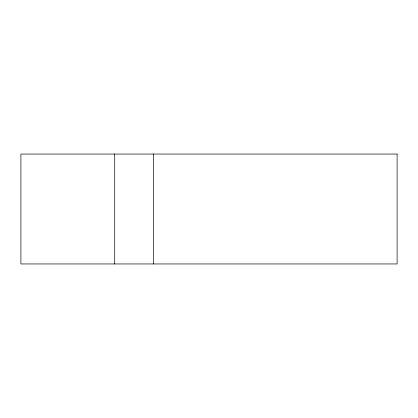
<?xml version="1.0" encoding="UTF-8"?>
<svg xmlns="http://www.w3.org/2000/svg" width="418" height="418" viewBox="0 0 418 418"><rect width="100%" height="100%" fill="white"/><g stroke="black" fill="none" stroke-linecap="round" stroke-linejoin="round"><path stroke-width="0.63" d="M153.563 154.049L153.563 263.951M114.71 154.049L114.71 263.951M397.1 154.049L20.9 154.049L20.9 263.951L397.1 263.951L397.1 154.049"/></g></svg>
